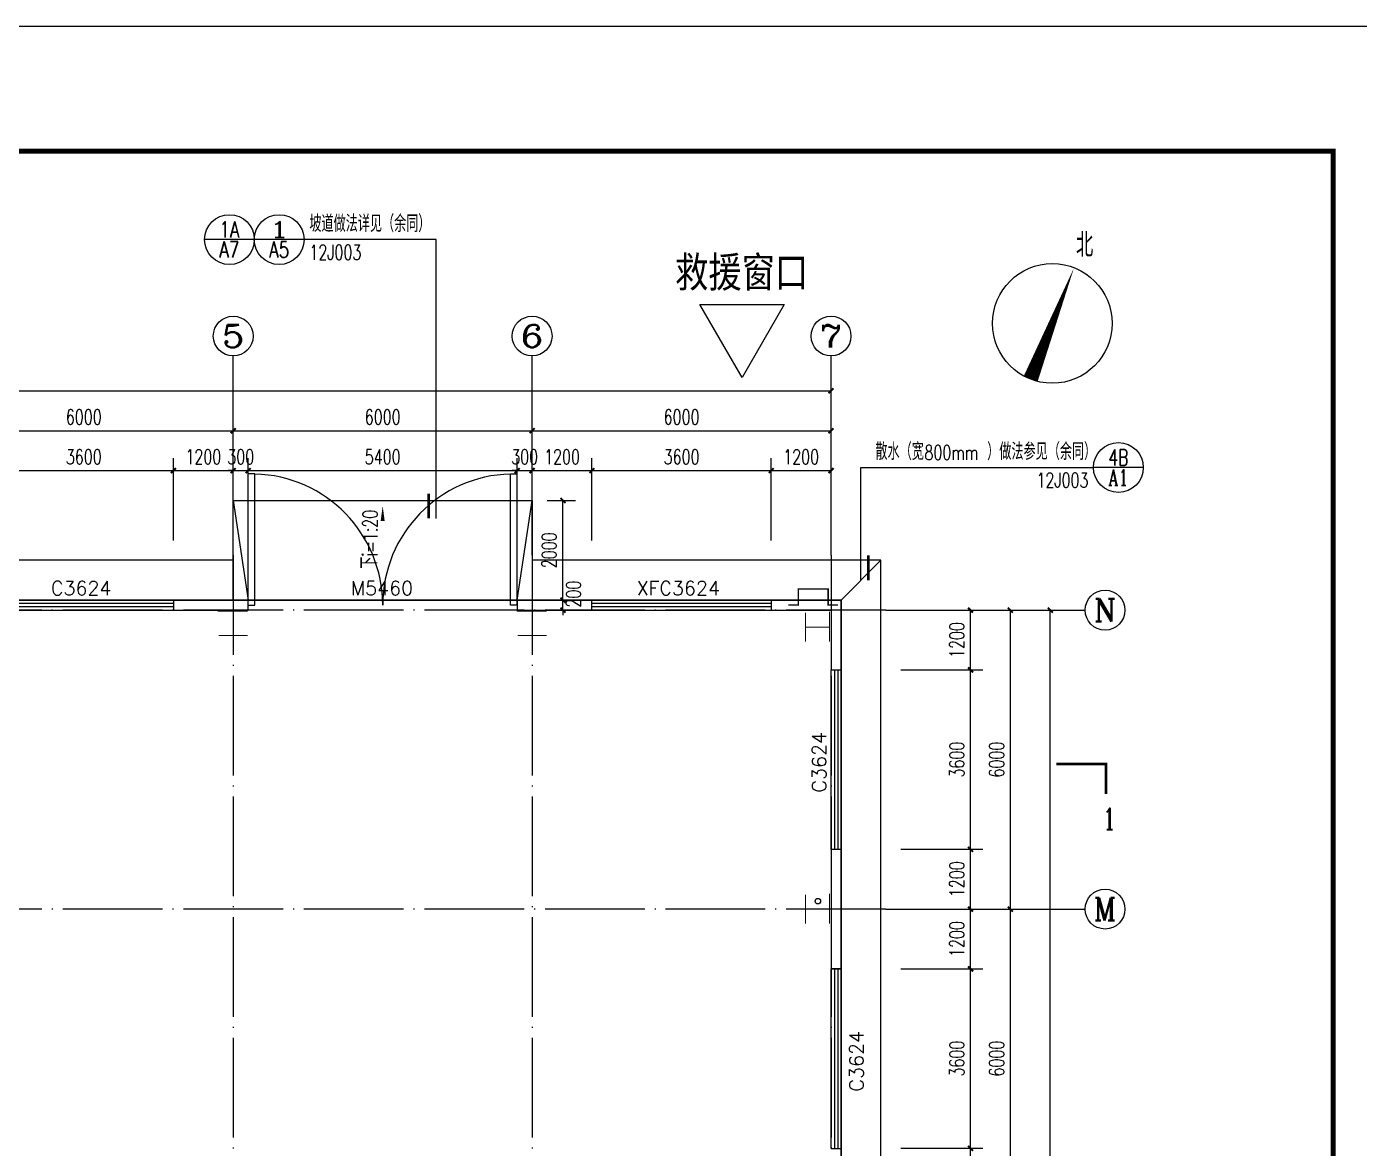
# Model space of a CAD drawing. Extents: x 683431 to 951238, y -788560 to -543702.
# Drawn here: x 715704 to 742456, y -637258 to -614750 of the extents above; entities that cross this region are included whole.
import ezdxf
from ezdxf.enums import TextEntityAlignment as Align

# ---------------------------------------------------------------- set-up
doc = ezdxf.new("R2010")
doc.units = 0
doc.header["$LTSCALE"] = 1000
doc.header["$MEASUREMENT"] = 0
doc.linetypes.add('DOTE', pattern=[2.42, 2, -0.2, 0.02, -0.2])
for name, color, linetype in [('AXIS', 3, 'Continuous'), ('AXIS_TEXT', 7, 'Continuous'), ('DIM_SYMB', 3, 'Continuous'), ('DOTE', 1, 'Continuous'), ('GROUND', 2, 'Continuous'), ('PUB_DIM', 3, 'Continuous'), ('PUB_TEXT', 3, 'Continuous'), ('PUB_TITLE', 4, 'Continuous'), ('RAIL', 163, 'Continuous'), ('WALL', 7, 'Continuous'), ('WINDOW', 4, 'Continuous'), ('WINDOW_TEXT', 7, 'Continuous')]:
    doc.layers.add(name, color=color, linetype=linetype)
doc.layers.add('DIM_IDEN', color=3, linetype='Continuous', lineweight=13)
doc.styles.add('_TCH_AXIS', font='COMPLEX', dxfattribs={"bigfont": 'GBCBIG'})
doc.styles.add('_TCH_DIM', font='SIMPLEX', dxfattribs={"bigfont": 'GBCBIG'})
doc.styles.add('_TCH_DIM_T3', font='SIMPLEX', dxfattribs={"width": 0.705882, "bigfont": 'GBCBIG'})
doc.styles.add('_TCH_LABEL', font='COMPLEX', dxfattribs={"bigfont": 'GBCBIG'})
doc.styles.add('_TCH_WINDOW', font='simplex_.ttf', dxfattribs={"height": 3.5, "bigfont": 'GBCBIG'})
doc.styles.add('COMPLEX', font='COMPLEX')
doc.styles.add('宋体(0.8)', font='', dxfattribs={"width": 0.8})
doc.styles.get('宋体(0.8)').set_extended_font_data('SimSun')
doc.dimstyles.new('_TCH_ARCH&&100', dxfattribs={"dimtxt": 297.5, "dimasz": 100, "dimexe": 250, "dimexo": 300, "dimgap": 126.25, "dimtad": 1, "dimdec": 0, "dimzin": 0, "dimdsep": 46, "dimtxsty": '_TCH_DIM_T3', "dimblk": 'ARCHTICK', "dimcen": 0.09, "dimazin": 2, "dimtfac": 1, "dimtdec": 0, "dimtix": 1, "dimtmove": 2, "dimatfit": 3, "dimfxl": 0, "dimtolj": 1, "dimtzin": 0, "dimarcsym": 0})

# ---------------------------------------------------------------- blocks, each defined once
blk = doc.blocks.new('_ArchTick')
at = {"color": 0, "linetype": 'ByBlock', "const_width": 0.4}
blk.add_lwpolyline([(-0.5, -0.5), (0.5, 0.5)], dxfattribs=at)
blk = doc.blocks.new('*D47')
at = {"layer": 'Defpoints', "color": 0}
for p in [(725851, -626258), (725851, -626458), (726469, -626258)]:
    blk.add_point(p, dxfattribs=at)
at = {"layer": 'PUB_DIM', "color": 0, "lineweight": -2}
for p, q in [((726469, -626258), (726469, -626158)), ((726151, -626258), (726719, -626258)), ((726151, -626458), (726719, -626458)), ((726469, -626458), (726469, -626258)), ((726469, -626458), (726469, -626558))]:
    blk.add_line(p, q, dxfattribs=at)
at = {"layer": 'PUB_DIM', "color": 0, "lineweight": -2, "xscale": 100, "yscale": 100, "zscale": 100}
for p, rotation in [((726469, -626258), 270), ((726469, -626458), 90)]:
    blk.add_blockref('_ArchTick', p, dxfattribs=dict(at, rotation=rotation))
at = {"layer": 'PUB_DIM', "color": 0, "insert": (726681, -626137), "char_height": 297.5, "attachment_point": 5, "rotation": 90, "style": '_TCH_DIM_T3'}
blk.add_mtext('\\A1;200', dxfattribs=at)
blk = doc.blocks.new('*D48')
at = {"layer": 'Defpoints', "color": 0}
for p in [(725851, -624258), (726469, -624258), (725851, -626258)]:
    blk.add_point(p, dxfattribs=at)
at = {"layer": 'PUB_DIM', "color": 0, "lineweight": -2}
for p, q in [((726151, -624258), (726719, -624258)), ((726469, -626258), (726469, -624258)), ((726151, -626258), (726719, -626258))]:
    blk.add_line(p, q, dxfattribs=at)
at = {"layer": 'PUB_DIM', "color": 0, "lineweight": -2, "xscale": 100, "yscale": 100, "zscale": 100}
for p, rotation in [((726469, -624258), 90), ((726469, -626258), 270)]:
    blk.add_blockref('_ArchTick', p, dxfattribs=dict(at, rotation=rotation))
at = {"layer": 'PUB_DIM', "color": 0, "insert": (726194, -625258), "char_height": 297.5, "attachment_point": 5, "rotation": 90, "style": '_TCH_DIM_T3'}
blk.add_mtext('\\A1;2000', dxfattribs=at)
blk = doc.blocks.new('*D456')
at = {"layer": 'AXIS', "color": 0, "lineweight": -2}
for p, q in [((733251, -637258), (734901, -637258)), ((734651, -638458), (734651, -637258)), ((733251, -638458), (734901, -638458))]:
    blk.add_line(p, q, dxfattribs=at)
at = {"layer": 'Defpoints', "color": 0}
for p in [(732951, -637258), (734651, -637258), (732951, -638458)]:
    blk.add_point(p, dxfattribs=at)
at = {"layer": 'AXIS', "color": 0, "lineweight": -2, "xscale": 100, "yscale": 100, "zscale": 100}
for p, rotation in [((734651, -637258), 90), ((734651, -638458), 270)]:
    blk.add_blockref('_ArchTick', p, dxfattribs=dict(at, rotation=rotation))
at = {"layer": 'AXIS', "color": 0, "insert": (734376, -637858), "char_height": 297.5, "attachment_point": 5, "rotation": 90, "style": '_TCH_DIM_T3'}
blk.add_mtext('\\A1;1200', dxfattribs=at)
blk = doc.blocks.new('*D457')
at = {"layer": 'AXIS', "color": 0, "lineweight": -2}
for p, q in [((733251, -633658), (734901, -633658)), ((734651, -637258), (734651, -633658)), ((733251, -637258), (734901, -637258))]:
    blk.add_line(p, q, dxfattribs=at)
at = {"layer": 'Defpoints', "color": 0}
for p in [(732951, -633658), (734651, -633658), (732951, -637258)]:
    blk.add_point(p, dxfattribs=at)
at = {"layer": 'AXIS', "color": 0, "lineweight": -2, "xscale": 100, "yscale": 100, "zscale": 100}
for p, rotation in [((734651, -633658), 90), ((734651, -637258), 270)]:
    blk.add_blockref('_ArchTick', p, dxfattribs=dict(at, rotation=rotation))
at = {"layer": 'AXIS', "color": 0, "insert": (734376, -635458), "char_height": 297.5, "attachment_point": 5, "rotation": 90, "style": '_TCH_DIM_T3'}
blk.add_mtext('\\A1;3600', dxfattribs=at)
blk = doc.blocks.new('*D458')
at = {"layer": 'AXIS', "color": 0, "lineweight": -2}
for p, q in [((733251, -632458), (734901, -632458)), ((734651, -633658), (734651, -632458)), ((733251, -633658), (734901, -633658))]:
    blk.add_line(p, q, dxfattribs=at)
at = {"layer": 'Defpoints', "color": 0}
for p in [(732951, -632458), (734651, -632458), (732951, -633658)]:
    blk.add_point(p, dxfattribs=at)
at = {"layer": 'AXIS', "color": 0, "lineweight": -2, "xscale": 100, "yscale": 100, "zscale": 100}
for p, rotation in [((734651, -632458), 90), ((734651, -633658), 270)]:
    blk.add_blockref('_ArchTick', p, dxfattribs=dict(at, rotation=rotation))
at = {"layer": 'AXIS', "color": 0, "insert": (734376, -633058), "char_height": 297.5, "attachment_point": 5, "rotation": 90, "style": '_TCH_DIM_T3'}
blk.add_mtext('\\A1;1200', dxfattribs=at)
blk = doc.blocks.new('*D459')
at = {"layer": 'AXIS', "color": 0, "lineweight": -2}
for p, q in [((733251, -631258), (734901, -631258)), ((734651, -632458), (734651, -631258)), ((733251, -632458), (734901, -632458))]:
    blk.add_line(p, q, dxfattribs=at)
at = {"layer": 'Defpoints', "color": 0}
for p in [(732951, -631258), (734651, -631258), (732951, -632458)]:
    blk.add_point(p, dxfattribs=at)
at = {"layer": 'AXIS', "color": 0, "lineweight": -2, "xscale": 100, "yscale": 100, "zscale": 100}
for p, rotation in [((734651, -631258), 90), ((734651, -632458), 270)]:
    blk.add_blockref('_ArchTick', p, dxfattribs=dict(at, rotation=rotation))
at = {"layer": 'AXIS', "color": 0, "insert": (734376, -631858), "char_height": 297.5, "attachment_point": 5, "rotation": 90, "style": '_TCH_DIM_T3'}
blk.add_mtext('\\A1;1200', dxfattribs=at)
blk = doc.blocks.new('*D460')
at = {"layer": 'AXIS', "color": 0, "lineweight": -2}
for p, q in [((733251, -627658), (734901, -627658)), ((734651, -631258), (734651, -627658)), ((733251, -631258), (734901, -631258))]:
    blk.add_line(p, q, dxfattribs=at)
at = {"layer": 'Defpoints', "color": 0}
for p in [(732951, -627658), (734651, -627658), (732951, -631258)]:
    blk.add_point(p, dxfattribs=at)
at = {"layer": 'AXIS', "color": 0, "lineweight": -2, "xscale": 100, "yscale": 100, "zscale": 100}
for p, rotation in [((734651, -627658), 90), ((734651, -631258), 270)]:
    blk.add_blockref('_ArchTick', p, dxfattribs=dict(at, rotation=rotation))
at = {"layer": 'AXIS', "color": 0, "insert": (734376, -629458), "char_height": 297.5, "attachment_point": 5, "rotation": 90, "style": '_TCH_DIM_T3'}
blk.add_mtext('\\A1;3600', dxfattribs=at)
blk = doc.blocks.new('*D461')
at = {"layer": 'AXIS', "color": 0, "lineweight": -2}
for p, q in [((733251, -626458), (734901, -626458)), ((734651, -627658), (734651, -626458)), ((733251, -627658), (734901, -627658))]:
    blk.add_line(p, q, dxfattribs=at)
at = {"layer": 'Defpoints', "color": 0}
for p in [(732951, -626458), (734651, -626458), (732951, -627658)]:
    blk.add_point(p, dxfattribs=at)
at = {"layer": 'AXIS', "color": 0, "lineweight": -2, "xscale": 100, "yscale": 100, "zscale": 100}
for p, rotation in [((734651, -626458), 90), ((734651, -627658), 270)]:
    blk.add_blockref('_ArchTick', p, dxfattribs=dict(at, rotation=rotation))
at = {"layer": 'AXIS', "color": 0, "insert": (734376, -627058), "char_height": 297.5, "attachment_point": 5, "rotation": 90, "style": '_TCH_DIM_T3'}
blk.add_mtext('\\A1;1200', dxfattribs=at)
blk = doc.blocks.new('*D472')
at = {"layer": 'AXIS', "color": 0, "lineweight": -2}
for p, q in [((715051, -625058), (715051, -623408)), ((718651, -625058), (718651, -623408)), ((715051, -623658), (718651, -623658))]:
    blk.add_line(p, q, dxfattribs=at)
at = {"layer": 'Defpoints', "color": 0}
for p in [(718651, -623658), (715051, -625358), (718651, -625358)]:
    blk.add_point(p, dxfattribs=at)
at = {"layer": 'AXIS', "color": 0, "lineweight": -2, "xscale": 100, "yscale": 100, "zscale": 100, "rotation": 180}
blk.add_blockref('_ArchTick', (715051, -623658), dxfattribs=at)
at = {"layer": 'AXIS', "color": 0, "lineweight": -2, "xscale": 100, "yscale": 100, "zscale": 100}
blk.add_blockref('_ArchTick', (718651, -623658), dxfattribs=at)
at = {"layer": 'AXIS', "color": 0, "insert": (716851, -623383), "char_height": 297.5, "attachment_point": 5, "style": '_TCH_DIM_T3'}
blk.add_mtext('\\A1;3600', dxfattribs=at)
blk = doc.blocks.new('*D473')
at = {"layer": 'AXIS', "color": 0, "lineweight": -2}
for p, q in [((718651, -625058), (718651, -623408)), ((719851, -625058), (719851, -623408)), ((718651, -623658), (719851, -623658))]:
    blk.add_line(p, q, dxfattribs=at)
at = {"layer": 'Defpoints', "color": 0}
for p in [(719851, -623658), (718651, -625358), (719851, -625358)]:
    blk.add_point(p, dxfattribs=at)
at = {"layer": 'AXIS', "color": 0, "lineweight": -2, "xscale": 100, "yscale": 100, "zscale": 100, "rotation": 180}
blk.add_blockref('_ArchTick', (718651, -623658), dxfattribs=at)
at = {"layer": 'AXIS', "color": 0, "lineweight": -2, "xscale": 100, "yscale": 100, "zscale": 100}
blk.add_blockref('_ArchTick', (719851, -623658), dxfattribs=at)
at = {"layer": 'AXIS', "color": 0, "insert": (719251, -623383), "char_height": 297.5, "attachment_point": 5, "style": '_TCH_DIM_T3'}
blk.add_mtext('\\A1;1200', dxfattribs=at)
blk = doc.blocks.new('*D474')
at = {"layer": 'AXIS', "color": 0, "lineweight": -2}
for p, q in [((719851, -625058), (719851, -623408)), ((720151, -625058), (720151, -623408)), ((719851, -623658), (719751, -623658)), ((719851, -623658), (720151, -623658)), ((720151, -623658), (720251, -623658))]:
    blk.add_line(p, q, dxfattribs=at)
at = {"layer": 'Defpoints', "color": 0}
for p in [(720151, -623658), (719851, -625358), (720151, -625358)]:
    blk.add_point(p, dxfattribs=at)
at = {"layer": 'AXIS', "color": 0, "lineweight": -2, "xscale": 100, "yscale": 100, "zscale": 100}
blk.add_blockref('_ArchTick', (719851, -623658), dxfattribs=at)
at = {"layer": 'AXIS', "color": 0, "lineweight": -2, "xscale": 100, "yscale": 100, "zscale": 100, "rotation": 180}
blk.add_blockref('_ArchTick', (720151, -623658), dxfattribs=at)
at = {"layer": 'AXIS', "color": 0, "insert": (720001, -623383), "char_height": 297.5, "attachment_point": 5, "style": '_TCH_DIM_T3'}
blk.add_mtext('\\A1;300', dxfattribs=at)
blk = doc.blocks.new('*D475')
at = {"layer": 'AXIS', "color": 0, "lineweight": -2}
for p, q in [((720151, -625058), (720151, -623408)), ((725551, -625058), (725551, -623408)), ((720151, -623658), (725551, -623658))]:
    blk.add_line(p, q, dxfattribs=at)
at = {"layer": 'Defpoints', "color": 0}
for p in [(725551, -623658), (720151, -625358), (725551, -625358)]:
    blk.add_point(p, dxfattribs=at)
at = {"layer": 'AXIS', "color": 0, "lineweight": -2, "xscale": 100, "yscale": 100, "zscale": 100, "rotation": 180}
blk.add_blockref('_ArchTick', (720151, -623658), dxfattribs=at)
at = {"layer": 'AXIS', "color": 0, "lineweight": -2, "xscale": 100, "yscale": 100, "zscale": 100}
blk.add_blockref('_ArchTick', (725551, -623658), dxfattribs=at)
at = {"layer": 'AXIS', "color": 0, "insert": (722851, -623383), "char_height": 297.5, "attachment_point": 5, "style": '_TCH_DIM_T3'}
blk.add_mtext('\\A1;5400', dxfattribs=at)
blk = doc.blocks.new('*D476')
at = {"layer": 'AXIS', "color": 0, "lineweight": -2}
for p, q in [((725551, -625058), (725551, -623408)), ((725851, -625058), (725851, -623408)), ((725551, -623658), (725451, -623658)), ((725551, -623658), (725851, -623658)), ((725851, -623658), (725951, -623658))]:
    blk.add_line(p, q, dxfattribs=at)
at = {"layer": 'Defpoints', "color": 0}
for p in [(725851, -623658), (725551, -625358), (725851, -625358)]:
    blk.add_point(p, dxfattribs=at)
at = {"layer": 'AXIS', "color": 0, "lineweight": -2, "xscale": 100, "yscale": 100, "zscale": 100}
blk.add_blockref('_ArchTick', (725551, -623658), dxfattribs=at)
at = {"layer": 'AXIS', "color": 0, "lineweight": -2, "xscale": 100, "yscale": 100, "zscale": 100, "rotation": 180}
blk.add_blockref('_ArchTick', (725851, -623658), dxfattribs=at)
at = {"layer": 'AXIS', "color": 0, "insert": (725701, -623383), "char_height": 297.5, "attachment_point": 5, "style": '_TCH_DIM_T3'}
blk.add_mtext('\\A1;300', dxfattribs=at)
blk = doc.blocks.new('*D477')
at = {"layer": 'AXIS', "color": 0, "lineweight": -2}
for p, q in [((725851, -625058), (725851, -623408)), ((727051, -625058), (727051, -623408)), ((725851, -623658), (727051, -623658))]:
    blk.add_line(p, q, dxfattribs=at)
at = {"layer": 'Defpoints', "color": 0}
for p in [(727051, -623658), (725851, -625358), (727051, -625358)]:
    blk.add_point(p, dxfattribs=at)
at = {"layer": 'AXIS', "color": 0, "lineweight": -2, "xscale": 100, "yscale": 100, "zscale": 100, "rotation": 180}
blk.add_blockref('_ArchTick', (725851, -623658), dxfattribs=at)
at = {"layer": 'AXIS', "color": 0, "lineweight": -2, "xscale": 100, "yscale": 100, "zscale": 100}
blk.add_blockref('_ArchTick', (727051, -623658), dxfattribs=at)
at = {"layer": 'AXIS', "color": 0, "insert": (726451, -623383), "char_height": 297.5, "attachment_point": 5, "style": '_TCH_DIM_T3'}
blk.add_mtext('\\A1;1200', dxfattribs=at)
blk = doc.blocks.new('*D478')
at = {"layer": 'AXIS', "color": 0, "lineweight": -2}
for p, q in [((727051, -625058), (727051, -623408)), ((730651, -625058), (730651, -623408)), ((727051, -623658), (730651, -623658))]:
    blk.add_line(p, q, dxfattribs=at)
at = {"layer": 'Defpoints', "color": 0}
for p in [(730651, -623658), (727051, -625358), (730651, -625358)]:
    blk.add_point(p, dxfattribs=at)
at = {"layer": 'AXIS', "color": 0, "lineweight": -2, "xscale": 100, "yscale": 100, "zscale": 100, "rotation": 180}
blk.add_blockref('_ArchTick', (727051, -623658), dxfattribs=at)
at = {"layer": 'AXIS', "color": 0, "lineweight": -2, "xscale": 100, "yscale": 100, "zscale": 100}
blk.add_blockref('_ArchTick', (730651, -623658), dxfattribs=at)
at = {"layer": 'AXIS', "color": 0, "insert": (728851, -623383), "char_height": 297.5, "attachment_point": 5, "style": '_TCH_DIM_T3'}
blk.add_mtext('\\A1;3600', dxfattribs=at)
blk = doc.blocks.new('*D479')
at = {"layer": 'AXIS', "color": 0, "lineweight": -2}
for p, q in [((730651, -625058), (730651, -623408)), ((731851, -625058), (731851, -623408)), ((730651, -623658), (731851, -623658))]:
    blk.add_line(p, q, dxfattribs=at)
at = {"layer": 'Defpoints', "color": 0}
for p in [(731851, -623658), (730651, -625358), (731851, -625358)]:
    blk.add_point(p, dxfattribs=at)
at = {"layer": 'AXIS', "color": 0, "lineweight": -2, "xscale": 100, "yscale": 100, "zscale": 100, "rotation": 180}
blk.add_blockref('_ArchTick', (730651, -623658), dxfattribs=at)
at = {"layer": 'AXIS', "color": 0, "lineweight": -2, "xscale": 100, "yscale": 100, "zscale": 100}
blk.add_blockref('_ArchTick', (731851, -623658), dxfattribs=at)
at = {"layer": 'AXIS', "color": 0, "insert": (731251, -623383), "char_height": 297.5, "attachment_point": 5, "style": '_TCH_DIM_T3'}
blk.add_mtext('\\A1;1200', dxfattribs=at)
blk = doc.blocks.new('*D504')
at = {"layer": 'AXIS', "color": 0, "lineweight": -2}
for p, q in [((733251, -632458), (735701, -632458)), ((735451, -638458), (735451, -632458)), ((733251, -638458), (735701, -638458))]:
    blk.add_line(p, q, dxfattribs=at)
at = {"layer": 'Defpoints', "color": 0}
for p in [(732951, -632458), (735451, -632458), (732951, -638458)]:
    blk.add_point(p, dxfattribs=at)
at = {"layer": 'AXIS', "color": 0, "lineweight": -2, "xscale": 100, "yscale": 100, "zscale": 100}
for p, rotation in [((735451, -632458), 90), ((735451, -638458), 270)]:
    blk.add_blockref('_ArchTick', p, dxfattribs=dict(at, rotation=rotation))
at = {"layer": 'AXIS', "color": 0, "insert": (735176, -635458), "char_height": 297.5, "attachment_point": 5, "rotation": 90, "style": '_TCH_DIM_T3'}
blk.add_mtext('\\A1;6000', dxfattribs=at)
blk = doc.blocks.new('*D505')
at = {"layer": 'AXIS', "color": 0, "lineweight": -2}
for p, q in [((733251, -626458), (735701, -626458)), ((735451, -632458), (735451, -626458)), ((733251, -632458), (735701, -632458))]:
    blk.add_line(p, q, dxfattribs=at)
at = {"layer": 'Defpoints', "color": 0}
for p in [(732951, -626458), (735451, -626458), (732951, -632458)]:
    blk.add_point(p, dxfattribs=at)
at = {"layer": 'AXIS', "color": 0, "lineweight": -2, "xscale": 100, "yscale": 100, "zscale": 100}
for p, rotation in [((735451, -626458), 90), ((735451, -632458), 270)]:
    blk.add_blockref('_ArchTick', p, dxfattribs=dict(at, rotation=rotation))
at = {"layer": 'AXIS', "color": 0, "insert": (735176, -629458), "char_height": 297.5, "attachment_point": 5, "rotation": 90, "style": '_TCH_DIM_T3'}
blk.add_mtext('\\A1;6000', dxfattribs=at)
blk = doc.blocks.new('*D506')
at = {"layer": 'AXIS', "color": 0, "lineweight": -2}
for p, q in [((733251, -626458), (736501, -626458)), ((736251, -698458), (736251, -626458)), ((733251, -698458), (736501, -698458))]:
    blk.add_line(p, q, dxfattribs=at)
at = {"layer": 'Defpoints', "color": 0}
for p in [(732951, -626458), (736251, -626458), (732951, -698458)]:
    blk.add_point(p, dxfattribs=at)
at = {"layer": 'AXIS', "color": 0, "lineweight": -2, "xscale": 100, "yscale": 100, "zscale": 100}
for p, rotation in [((736251, -626458), 90), ((736251, -698458), 270)]:
    blk.add_blockref('_ArchTick', p, dxfattribs=dict(at, rotation=rotation))
at = {"layer": 'AXIS', "color": 0, "insert": (735976, -662458), "char_height": 297.5, "attachment_point": 5, "rotation": 90, "style": '_TCH_DIM_T3'}
blk.add_mtext('\\A1;72000', dxfattribs=at)
blk = doc.blocks.new('_AXISO')
blk.add_circle((0, 0), 0.5)
at = {"layer": 'AXIS_TEXT', "style": 'COMPLEX', "width": 1.041667}
blk.add_attdef('A', text='', height=0.56, dxfattribs=at).set_placement((-0.25, -0.28), (0.25, -0.28), align=Align.FIT)
blk = doc.blocks.new('*D511')
at = {"layer": 'AXIS', "color": 0, "lineweight": -2}
for p, q in [((713851, -625058), (713851, -622608)), ((719851, -625058), (719851, -622608)), ((713851, -622858), (719851, -622858))]:
    blk.add_line(p, q, dxfattribs=at)
at = {"layer": 'Defpoints', "color": 0}
for p in [(719851, -622858), (713851, -625358), (719851, -625358)]:
    blk.add_point(p, dxfattribs=at)
at = {"layer": 'AXIS', "color": 0, "lineweight": -2, "xscale": 100, "yscale": 100, "zscale": 100, "rotation": 180}
blk.add_blockref('_ArchTick', (713851, -622858), dxfattribs=at)
at = {"layer": 'AXIS', "color": 0, "lineweight": -2, "xscale": 100, "yscale": 100, "zscale": 100}
blk.add_blockref('_ArchTick', (719851, -622858), dxfattribs=at)
at = {"layer": 'AXIS', "color": 0, "insert": (716851, -622583), "char_height": 297.5, "attachment_point": 5, "style": '_TCH_DIM_T3'}
blk.add_mtext('\\A1;6000', dxfattribs=at)
blk = doc.blocks.new('*D512')
at = {"layer": 'AXIS', "color": 0, "lineweight": -2}
for p, q in [((719851, -625058), (719851, -622608)), ((725851, -625058), (725851, -622608)), ((719851, -622858), (725851, -622858))]:
    blk.add_line(p, q, dxfattribs=at)
at = {"layer": 'Defpoints', "color": 0}
for p in [(725851, -622858), (719851, -625358), (725851, -625358)]:
    blk.add_point(p, dxfattribs=at)
at = {"layer": 'AXIS', "color": 0, "lineweight": -2, "xscale": 100, "yscale": 100, "zscale": 100, "rotation": 180}
blk.add_blockref('_ArchTick', (719851, -622858), dxfattribs=at)
at = {"layer": 'AXIS', "color": 0, "lineweight": -2, "xscale": 100, "yscale": 100, "zscale": 100}
blk.add_blockref('_ArchTick', (725851, -622858), dxfattribs=at)
at = {"layer": 'AXIS', "color": 0, "insert": (722851, -622583), "char_height": 297.5, "attachment_point": 5, "style": '_TCH_DIM_T3'}
blk.add_mtext('\\A1;6000', dxfattribs=at)
blk = doc.blocks.new('*D513')
at = {"layer": 'AXIS', "color": 0, "lineweight": -2}
for p, q in [((725851, -625058), (725851, -622608)), ((731851, -625058), (731851, -622608)), ((725851, -622858), (731851, -622858))]:
    blk.add_line(p, q, dxfattribs=at)
at = {"layer": 'Defpoints', "color": 0}
for p in [(731851, -622858), (725851, -625358), (731851, -625358)]:
    blk.add_point(p, dxfattribs=at)
at = {"layer": 'AXIS', "color": 0, "lineweight": -2, "xscale": 100, "yscale": 100, "zscale": 100, "rotation": 180}
blk.add_blockref('_ArchTick', (725851, -622858), dxfattribs=at)
at = {"layer": 'AXIS', "color": 0, "lineweight": -2, "xscale": 100, "yscale": 100, "zscale": 100}
blk.add_blockref('_ArchTick', (731851, -622858), dxfattribs=at)
at = {"layer": 'AXIS', "color": 0, "insert": (728851, -622583), "char_height": 297.5, "attachment_point": 5, "style": '_TCH_DIM_T3'}
blk.add_mtext('\\A1;6000', dxfattribs=at)
blk = doc.blocks.new('*D514')
at = {"layer": 'AXIS', "color": 0, "lineweight": -2}
for p, q in [((696251, -625058), (696251, -621808)), ((731851, -625058), (731851, -621808)), ((696251, -622058), (731851, -622058))]:
    blk.add_line(p, q, dxfattribs=at)
at = {"layer": 'Defpoints', "color": 0}
for p in [(731851, -622058), (696251, -625358), (731851, -625358)]:
    blk.add_point(p, dxfattribs=at)
at = {"layer": 'AXIS', "color": 0, "lineweight": -2, "xscale": 100, "yscale": 100, "zscale": 100, "rotation": 180}
blk.add_blockref('_ArchTick', (696251, -622058), dxfattribs=at)
at = {"layer": 'AXIS', "color": 0, "lineweight": -2, "xscale": 100, "yscale": 100, "zscale": 100}
blk.add_blockref('_ArchTick', (731851, -622058), dxfattribs=at)
at = {"layer": 'AXIS', "color": 0, "insert": (714051, -621783), "char_height": 297.5, "attachment_point": 5, "style": '_TCH_DIM_T3'}
blk.add_mtext('\\A1;35600', dxfattribs=at)
blk = doc.blocks.new('$WINLIB2D$00000001')
at = {"color": 0}
for points in [[(-0.5, 0.5), (-0.5, -0.5)], [(-0.5, 0.5), (0.5, 0.5)], [(0.5, -0.5), (0.5, 0.5)], [(0.5, 0.1667), (-0.5, 0.1667)], [(0.5, -0.1667), (-0.5, -0.1667)], [(-0.5, -0.5), (0.5, -0.5)]]:
    blk.add_lwpolyline(points, dxfattribs=at)
blk = doc.blocks.new('$DorLib2D$00000002')
for p, q in [((-0.5, 0), (-0.5, 0.4875)), ((-0.475, 0.4875), (-0.5, 0.4875)), ((-0.475, 0), (-0.475, 0.4875)), ((0.475, 0), (0.475, 0.4875)), ((0.475, 0.4875), (0.5, 0.4875)), ((0.5, 0), (0.5, 0.4875)), ((-0.5, 0), (-0.475, 0)), ((0.5, 0), (0.475, 0))]:
    blk.add_line(p, q)
at = {"lineweight": 13}
for centre, start, end in [((-0.4875, 0), 0, 88.5307), ((0.4875, 0), 91.4693, 180)]:
    blk.add_arc(centre, 0.4875, start, end, dxfattribs=at)

msp = doc.modelspace()

# ---------------------------------------------------------------- linework, layer by layer
at = {"flags": 128}
msp.add_lwpolyline([(730066.1, -621787.9), (729219.5, -620321.7), (730912.6, -620321.7)], close=True, dxfattribs=at)
at = {"const_width": 30}
msp.add_lwpolyline([(731993.2, -626354.9), (731793.2, -626354.9), (731793.2, -626034.9), (731193.2, -626034.9), (731193.2, -626354.9), (730993.2, -626354.9)], dxfattribs=at)
at = {"ltscale": 10, "const_width": 20}
for points in [[(720124.9, -626480.2), (719540.1, -626480.2)], [(720124.9, -626480.2), (719540.1, -626480.2)], [(720124.9, -626480.2), (719540.1, -626480.2)], [(720127.4, -626480.2), (719542.6, -626480.2)], [(720143.2, -626480.2), (719558.4, -626480.2)], [(720143.4, -626480.2), (719558.6, -626480.2)], [(719850.8, -626967.8), (719850.8, -626480.2)], [(726124.9, -626480.2), (725540.1, -626480.2)], [(726124.9, -626480.2), (725540.1, -626480.2)], [(726124.9, -626480.2), (725540.1, -626480.2)], [(726127.4, -626480.2), (725542.6, -626480.2)], [(726143.2, -626480.2), (725558.4, -626480.2)], [(726143.4, -626480.2), (725558.6, -626480.2)], [(725850.8, -626967.8), (725850.8, -626480.2)], [(731335.6, -627092.1), (731335.6, -626507.3)], [(731823.2, -627073.8), (731823.2, -626489)], [(731823.2, -627073.8), (731823.2, -626489)], [(731823.2, -627073.8), (731823.2, -626489)], [(731823.2, -627076.3), (731823.2, -626491.5)], [(731823.2, -627092.1), (731823.2, -626507.3)], [(731823.2, -627092.4), (731823.2, -626507.6)], [(720143.2, -626967.8), (719558.4, -626967.8)], [(726143.2, -626967.8), (725558.4, -626967.8)], [(731335.6, -626799.7), (731823.2, -626799.7)], [(731335.6, -632750.6), (731335.6, -632165.8)], [(731823.2, -632732.3), (731823.2, -632147.5)], [(731823.2, -632732.3), (731823.2, -632147.5)], [(731823.2, -632732.3), (731823.2, -632147.5)], [(731823.2, -632734.9), (731823.2, -632150.1)], [(731823.2, -632750.6), (731823.2, -632165.8)], [(731823.2, -632750.9), (731823.2, -632166.1)], [(731335.6, -632458.2), (731823.2, -632458.2)]]:
    msp.add_lwpolyline(points, dxfattribs=at)
at = {"layer": 'AXIS'}
for p, q in [((719851, -625358.2), (719851, -621358.2)), ((725851, -625358.2), (725851, -621358.2)), ((731851, -625358.2), (731851, -621358.2)), ((732951, -626458.2), (736951, -626458.2)), ((732951, -632458.2), (736951, -632458.2))]:
    msp.add_line(p, q, dxfattribs=at)
at = {"layer": 'DIM_IDEN'}
for p, q in [((720274.4, -619022.8), (719274.4, -619022.8)), ((721274.4, -619022.8), (720274.4, -619022.8)), ((723923.8, -619022.8), (721274.4, -619022.8)), ((723923.8, -624617.8), (723923.8, -619022.8)), ((732451, -623596.1), (737119.1, -623596.1)), ((732451, -625858.2), (732451, -623596.1)), ((738119.1, -623596.1), (737119.1, -623596.1))]:
    msp.add_line(p, q, dxfattribs=at)
at = {"layer": 'DIM_IDEN', "const_width": 50}
for points in [[(723773.8, -624617.8), (723773.8, -624117.8)], [(732601, -625858.2), (732601, -625358.2)]]:
    msp.add_lwpolyline(points, dxfattribs=at)
at = {"layer": 'DIM_IDEN'}
for centre in [(719774.4, -619022.8), (720774.4, -619022.8), (737619.1, -623596.1)]:
    msp.add_circle(centre, 500, dxfattribs=at)
at = {"layer": 'DIM_SYMB'}
for points in [[(735856.1, -621822.6, 300, 0, 0), (736729, -619586.9, 0, 0, 0)], [(722851, -625650.6, 0, 0, 0), (722851, -624366.2, 0, 80, 0), (722851, -624666.2, 0, 0, 0)]]:
    msp.add_lwpolyline(points, format="xyseb", dxfattribs=at)
at = {"layer": 'DIM_SYMB', "const_width": 50}
msp.add_lwpolyline([(736371.8, -629545.1), (737371.8, -629545.1), (737371.8, -630145.1)], dxfattribs=at)
at = {"layer": 'DIM_SYMB'}
msp.add_circle((736292.5, -620704.8), 1200, dxfattribs=at)
at = {"layer": 'DOTE', "linetype": 'DOTE'}
for p, q in [((719851, -625358.2), (719851, -703558.2)), ((725851, -625358.2), (725851, -703558.2)), ((731851, -625358.2), (731851, -703558.2)), ((732951, -626458.2), (694201, -626458.2)), ((732951, -632458.2), (694201, -632458.2))]:
    msp.add_line(p, q, dxfattribs=at)
at = {"layer": 'GROUND', "color": 0}
for p, q in [((719851, -625458.2), (707851, -625458.2)), ((732851, -625458.2), (725851, -625458.2)), ((732051, -626258.2), (732851, -625458.2)), ((732851, -626258.2), (732851, -625458.2))]:
    msp.add_line(p, q, dxfattribs=at)
at = {"layer": 'GROUND'}
for p, q in [((732051, -626258.2), (696051, -626258.2)), ((732051, -698658.2), (732051, -626258.2)), ((732851, -644458.2), (732851, -626258.2))]:
    msp.add_line(p, q, dxfattribs=at)
msp.add_lwpolyline([(696051, -626258.2), (732051, -626258.2), (732051, -698658.2), (696051, -698658.2)], dxfattribs=at)
at = {"layer": 'PUB_TITLE'}
msp.add_lwpolyline([(683530.8, -719849.5), (742930.8, -719849.5), (742930.8, -614749.5), (683530.8, -614749.5)], close=True, dxfattribs=at)
at = {"layer": 'PUB_TITLE', "const_width": 100}
msp.add_lwpolyline([(684530.8, -718849.5), (741930.8, -718849.5), (741930.8, -617249.5), (684530.8, -617249.5)], close=True, dxfattribs=at)
at = {"layer": 'RAIL', "ltscale": 0.5}
for p, q in [((719851, -624258.2), (720151, -626258.2)), ((719851, -624258.2), (725851, -624258.2)), ((725551, -626258.2), (725851, -624258.2))]:
    msp.add_line(p, q, dxfattribs=at)
msp.add_lwpolyline([(719851, -624258.2), (725851, -624258.2), (725851, -626258.2), (719851, -626258.2)], close=True, dxfattribs=at)
msp.add_circle((731587.7, -632298), 55, dxfattribs=at)
at = {"layer": 'WALL', "color": 2}
for p, q in [((720151, -626258.2), (718651, -626258.2)), ((718651, -626258.2), (718651, -626458.2)), ((718651, -626458.2), (720151, -626458.2)), ((720151, -626458.2), (720151, -626258.2)), ((727051, -626258.2), (725551, -626258.2)), ((725551, -626258.2), (725551, -626458.2)), ((725551, -626458.2), (727051, -626458.2)), ((727051, -626458.2), (727051, -626258.2)), ((732051, -626258.2), (730651, -626258.2)), ((730651, -626258.2), (730651, -626458.2)), ((730651, -626458.2), (731851, -626458.2)), ((731851, -626458.2), (731851, -627658.2)), ((732051, -627658.2), (732051, -626258.2)), ((731851, -627658.2), (732051, -627658.2)), ((732051, -631258.2), (731851, -631258.2)), ((731851, -631258.2), (731851, -633658.2)), ((732051, -633658.2), (732051, -631258.2)), ((731851, -633658.2), (732051, -633658.2))]:
    msp.add_line(p, q, dxfattribs=at)

# ---------------------------------------------------------------- block references
at = {"layer": 'AXIS'}
ref = msp.add_blockref('_AXISO', (719851, -620958.2), dxfattribs=dict(at, xscale=800, yscale=800, zscale=800))
ref.add_attrib('A', '5', dxfattribs={"layer": 'AXIS_TEXT', "ltscale": 0.5, "height": 452.5, "style": '_TCH_AXIS', "width": 1.5}).set_placement((719624.8, -621184.5), (720077.3, -621184.5), align=Align.FIT)
ref = msp.add_blockref('_AXISO', (725851, -620958.2), dxfattribs=dict(at, xscale=800, yscale=800, zscale=800))
ref.add_attrib('A', '6', dxfattribs={"layer": 'AXIS_TEXT', "ltscale": 0.5, "height": 452.5, "style": '_TCH_AXIS', "width": 1.5}).set_placement((725624.8, -621184.5), (726077.3, -621184.5), align=Align.FIT)
ref = msp.add_blockref('_AXISO', (731851, -620958.2), dxfattribs=dict(at, xscale=800, yscale=800, zscale=800))
ref.add_attrib('A', '7', dxfattribs={"layer": 'AXIS_TEXT', "ltscale": 0.5, "height": 452.5, "style": '_TCH_AXIS', "width": 1.5}).set_placement((731624.8, -621184.5), (732077.3, -621184.5), align=Align.FIT)
ref = msp.add_blockref('_AXISO', (737351, -626458.2), dxfattribs=dict(at, xscale=800, yscale=800, zscale=800))
ref.add_attrib('A', 'N', dxfattribs={"layer": 'AXIS_TEXT', "ltscale": 0.5, "height": 452.5, "style": '_TCH_AXIS', "width": 1.105263}).set_placement((737124.8, -626684.5), (737577.3, -626684.5), align=Align.FIT)
ref = msp.add_blockref('_AXISO', (737351, -632458.2), dxfattribs=dict(at, xscale=800, yscale=800, zscale=800))
ref.add_attrib('A', 'M', dxfattribs={"layer": 'AXIS_TEXT', "ltscale": 0.5, "height": 452.5, "style": '_TCH_AXIS'}).set_placement((737124.8, -632684.5), (737577.3, -632684.5), align=Align.FIT)
at = {"layer": 'WINDOW'}
ref = msp.add_blockref('$DorLib2D$00000002', (722851, -626358.2), dxfattribs=dict(at, xscale=-5400, yscale=-5400, zscale=-5400, rotation=179.9999999999998))
ref.add_attrib('A', 'M5460', (722209.1, -626158.2), dxfattribs={"layer": 'WINDOW_TEXT', "ltscale": 0.5, "height": 280.96, "rotation": 360, "style": '_TCH_WINDOW'})
ref = msp.add_blockref('$WINLIB2D$00000001', (716851, -626358.2), dxfattribs=dict(at, xscale=-3600, yscale=200, zscale=-3600, rotation=179.9999999999998))
ref.add_attrib('A', 'C3624', (716190.6, -626158.2), dxfattribs={"layer": 'WINDOW_TEXT', "ltscale": 0.5, "height": 280.96, "rotation": 360, "style": '_TCH_WINDOW'})
ref = msp.add_blockref('$WINLIB2D$00000001', (728851, -626358.2), dxfattribs=dict(at, xscale=-3600, yscale=200, zscale=-3600, rotation=179.9999999999998))
ref.add_attrib('A', 'XFC3624', (727947.4, -626158.2), dxfattribs={"layer": 'WINDOW_TEXT', "ltscale": 0.5, "height": 280.96, "rotation": 360, "style": '_TCH_WINDOW'})
ref = msp.add_blockref('$WINLIB2D$00000001', (731951, -629458.2), dxfattribs=dict(at, xscale=3600, yscale=-200, zscale=3600, rotation=90))
ref.add_attrib('A', 'C3624', (731751, -630118.6), dxfattribs={"layer": 'WINDOW_TEXT', "ltscale": 0.5, "height": 280.96, "rotation": 90, "style": '_TCH_WINDOW'})
ref = msp.add_blockref('$WINLIB2D$00000001', (731951, -635458.2), dxfattribs=dict(at, xscale=3600, yscale=200, zscale=3600, rotation=90))
ref.add_attrib('A', 'C3624', (732501, -636118.6), dxfattribs={"layer": 'WINDOW_TEXT', "ltscale": 0.5, "height": 280.96, "rotation": 90, "style": '_TCH_WINDOW'})

# ---------------------------------------------------------------- texts
at = {"layer": 'PUB_TEXT'}
for s, height, style, p in [('坡道做法详见（余同）', 337.59, '_TCH_LABEL', (721379.4, -618869.9)), ('北', 482.3, '_TCH_DIM', (736767.3, -619371.2)), ('散水（宽', 337.59, '_TCH_LABEL', (732742.9, -623443.2)), ('）做法参见（余同）', 337.59, '_TCH_LABEL', (734985.9, -623443.2))]:
    msp.add_text(s, height=height, dxfattribs=dict(at, style=style)).set_placement(p)
at = {"layer": 'PUB_TEXT', "style": '_TCH_LABEL'}
for s, height, width, p, p2 in [('1A', 321.99, 0.795455, (719573.1, -618982.5), (719975.6, -618982.5)), ('1', 322, 2.916667, (720573.1, -618982.5), (720975.6, -618982.5)), ('A7', 321.99, 0.75, (719573.1, -619385), (719975.6, -619385)), ('A5', 321.99, 0.75, (720573.1, -619385), (720975.6, -619385)), ('4B', 321.99, 0.690789, (737417.8, -623555.9), (737820.3, -623555.9)), ('A1', 321.99, 0.875, (737417.8, -623958.4), (737820.3, -623958.4))]:
    msp.add_text(s, height=height, dxfattribs=dict(at, width=width)).set_placement(p, p2, align=Align.FIT)
at = {"layer": 'PUB_TEXT'}
for s, height, style, width, p in [('12J003', 297.5, '_TCH_LABEL', 0.705882, (721379.4, -619426.5)), ('救援窗口', 611.77, '宋体(0.8)', 0.8, (728722, -619979.7, 0.4)), ('800mm', 297.5, '_TCH_LABEL', 0.705882, (733725.9, -623443.2)), ('12J003', 297.5, '_TCH_LABEL', 0.705882, (735974.1, -623999.8)), ('1', 425, '_TCH_LABEL', 0.705882, (737307.5, -630857.6))]:
    msp.add_text(s, height=height, dxfattribs=dict(at, style=style, width=width)).set_placement(p)
at = {"layer": 'PUB_TEXT', "style": '_TCH_DIM', "width": 0.705882}
msp.add_text('i=1:20', height=297.5, rotation=90, dxfattribs=at).set_placement((722746, -625380.5))
at = {"layer": 'PUB_TEXT', "style": '_TCH_DIM'}
msp.add_text('下', height=337.6, rotation=90, dxfattribs=at).set_placement((722746, -625626.3))

# ---------------------------------------------------------------- dimensions: what is measured, and where the dimension line sits
at = {"layer": 'AXIS'}
for p1, p2, distance, picture, middle in [((696251, -625358.2), (731851, -625358.2), 3300, '*D514', (714051, -621783.2)), ((713851, -625358.2), (719851, -625358.2), 2500, '*D511', (716851, -622583.2)), ((719851, -625358.2), (725851, -625358.2), 2500, '*D512', (722851, -622583.2)), ((725851, -625358.2), (731851, -625358.2), 2500, '*D513', (728851, -622583.2)), ((715051, -625358.2), (718651, -625358.2), 1700, '*D472', (716851, -623383.2)), ((718651, -625358.2), (719851, -625358.2), 1700, '*D473', (719251, -623383.2)), ((719851, -625358.2), (720151, -625358.2), 1700, '*D474', (720001, -623383.2)), ((720151, -625358.2), (725551, -625358.2), 1700, '*D475', (722851, -623383.2)), ((725551, -625358.2), (725851, -625358.2), 1700, '*D476', (725701, -623383.2)), ((725851, -625358.2), (727051, -625358.2), 1700, '*D477', (726451, -623383.2)), ((727051, -625358.2), (730651, -625358.2), 1700, '*D478', (728851, -623383.2)), ((730651, -625358.2), (731851, -625358.2), 1700, '*D479', (731251, -623383.2)), ((732951, -627658.2), (732951, -626458.2), -1700, '*D461', (734376, -627058.2)), ((732951, -632458.2), (732951, -626458.2), -2500, '*D505', (735176, -629458.2)), ((732951, -698458.2), (732951, -626458.2), -3300, '*D506', (735976, -662458.2)), ((732951, -631258.2), (732951, -627658.2), -1700, '*D460', (734376, -629458.2)), ((732951, -632458.2), (732951, -631258.2), -1700, '*D459', (734376, -631858.2)), ((732951, -633658.2), (732951, -632458.2), -1700, '*D458', (734376, -633058.2)), ((732951, -638458.2), (732951, -632458.2), -2500, '*D504', (735176, -635458.2)), ((732951, -637258.2), (732951, -633658.2), -1700, '*D457', (734376, -635458.2)), ((732951, -638458.2), (732951, -637258.2), -1700, '*D456', (734376, -637858.2))]:
    dim = msp.add_aligned_dim(p1=p1, p2=p2, distance=distance, dimstyle='_TCH_ARCH&&100', dxfattribs=at)
    dim.commit()
    dim.dimension.update_dxf_attribs({"geometry": picture, "text_midpoint": middle})
at = {"layer": 'PUB_DIM'}
dim = msp.add_aligned_dim(p1=(725851, -626258.2), p2=(725851, -624258.2), distance=-617.5, dimstyle='_TCH_ARCH&&100', dxfattribs=at)
dim.commit()
dim.dimension.update_dxf_attribs({"geometry": '*D48', "text_midpoint": (726193.6, -625258.2)})
dim = msp.add_linear_dim(base=(726468.6, -626258.2), p1=(725851, -626458.2), p2=(725851, -626258.2), angle=90, dimstyle='_TCH_ARCH&&100', dxfattribs=at)
dim.commit()
dim.dimension.update_dxf_attribs({"geometry": '*D47', "text_midpoint": (726681.2, -626137.3), "dimtype": 161})

doc.saveas('drawing.dxf')
